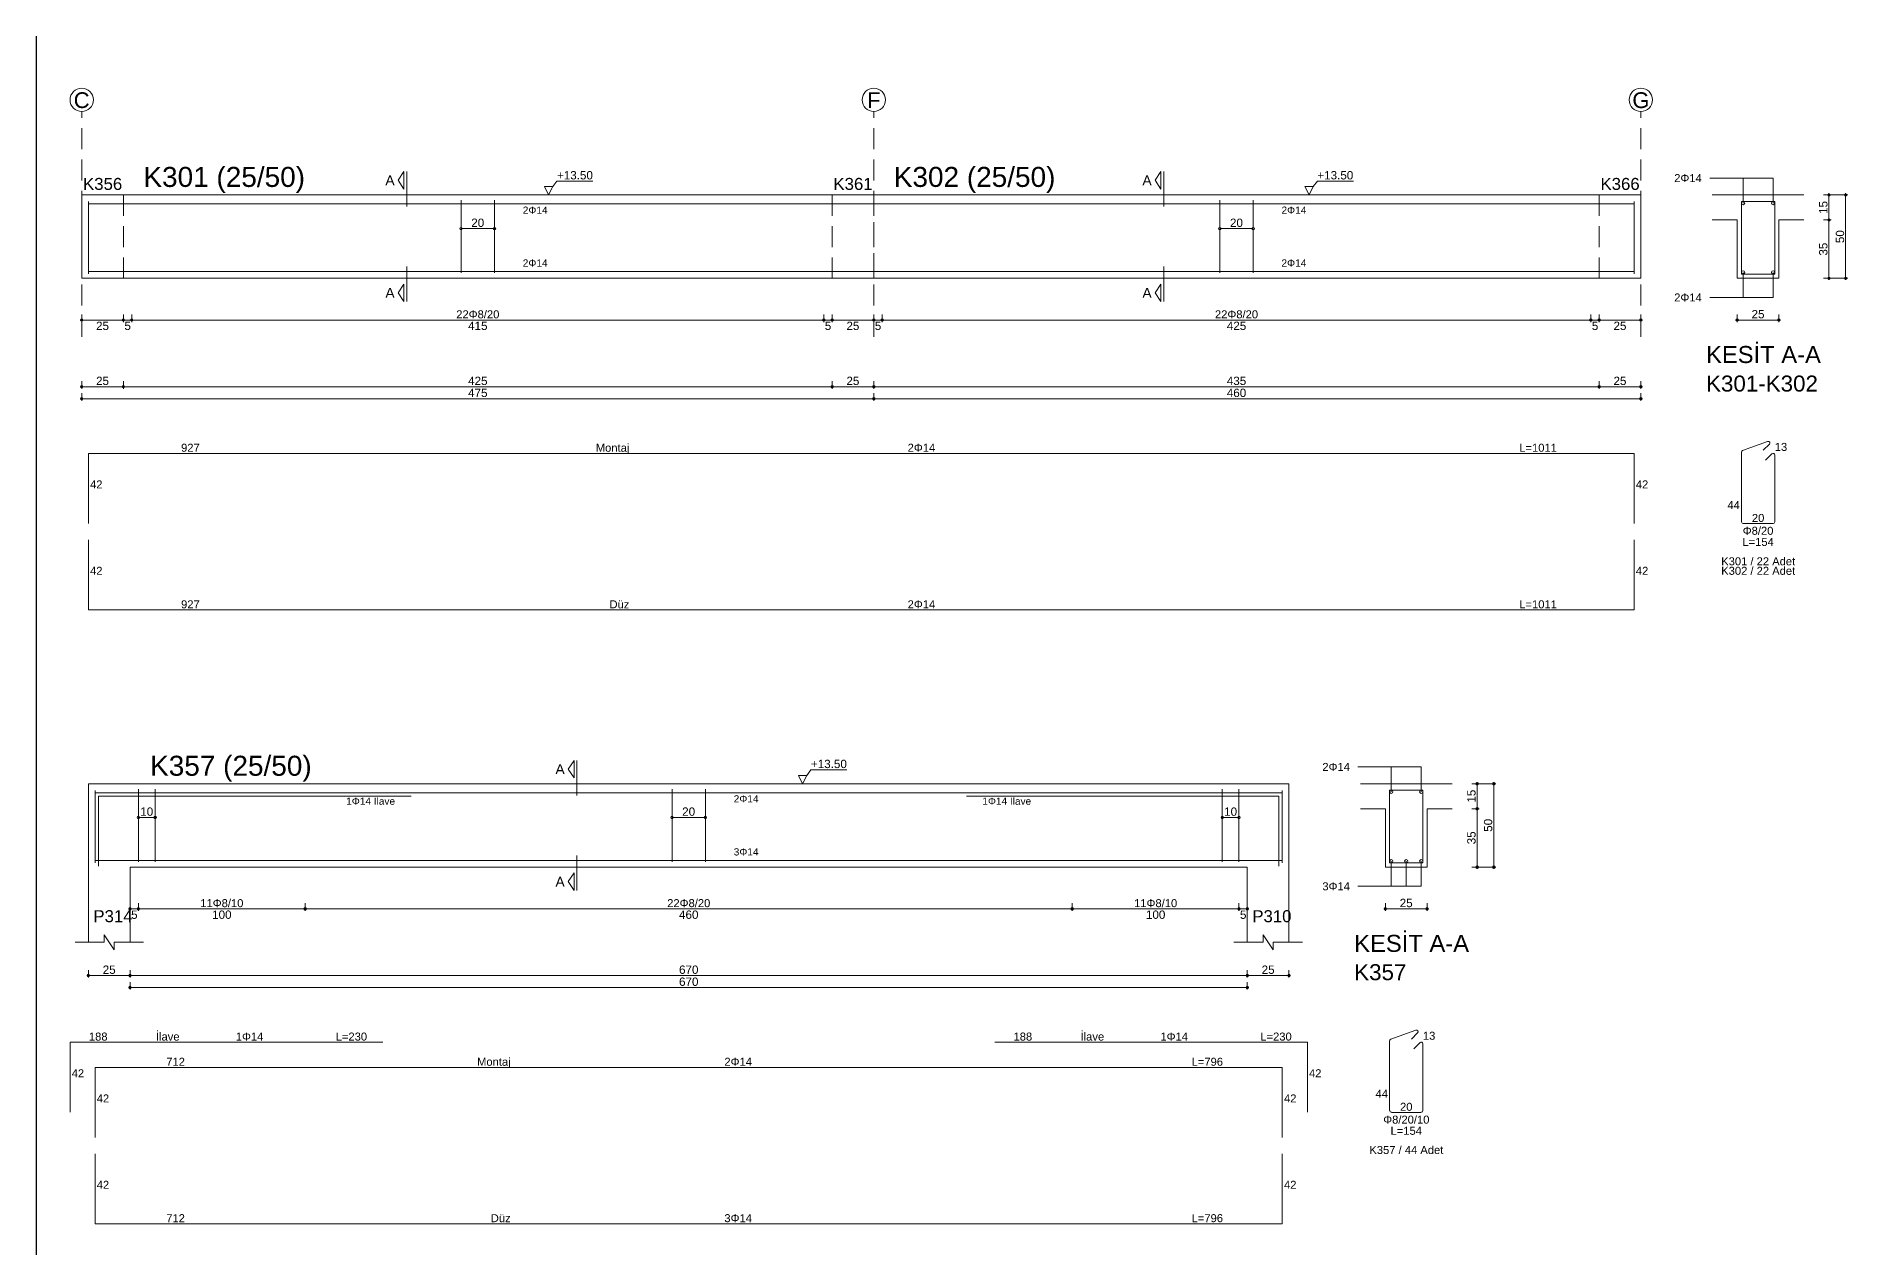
# Model space of a CAD drawing. Header units: millimetres. Extents: x 23801 to 80069, y 9628 to 14137.
# Drawn here: x 68203 to 69832, y 13048 to 14137 of the extents above; entities that cross this region are included whole.
import ezdxf

# ---------------------------------------------------------------- set-up
doc = ezdxf.new("R2010")
doc.units = ezdxf.units.MM
doc.linetypes.add('DASHDOT2', pattern=[12.7, 6.35, -3.175, 0, -3.175])
doc.linetypes.add('DASHED4', pattern=[18.75, 12.5, -6.25])
doc.layers.add('aks', color=251, linetype='DASHDOT2', lineweight=35)
for name, color, linetype in [('Donatı Topl. Uzun. Yazısı', 7, 'Continuous'), ('Donatı Uz. Yazısı', 7, 'Continuous'), ('Donatı Yazısı', 7, 'Continuous'), ('Donatı Çizgisi', 7, 'Continuous'), ('Kiriş', 7, 'Continuous'), ('Standart', 7, 'Continuous'), ('Ölçülendirme', 7, 'Continuous')]:
    doc.layers.add(name, color=color, linetype=linetype)
doc.styles.add('arial_1_18', font='arial.ttf', dxfattribs={"height": 0.2})

# ---------------------------------------------------------------- blocks, each defined once
blk = doc.blocks.new('IDE213Entity7527')
at = {"layer": 'aks', "color": 30, "linetype": 'DASHED4', "lineweight": 5}
for points in [[(21, 2001.7), (21, 2136.7)], [(496, 2001.7), (496, 2136.7)], [(956, 2001.7), (956, 2136.7)]]:
    blk.add_lwpolyline(points, dxfattribs=at)
at = {"layer": 'aks', "color": 1, "linetype": 'Continuous', "lineweight": 5}
for centre in [(21, 2143.7), (496, 2143.7), (956, 2143.7)]:
    blk.add_circle(centre, 7, dxfattribs=at)
at = {"layer": 'Donatı Çizgisi', "color": 5, "linetype": 'Continuous', "lineweight": 5}
for points in [[(25, 2039.3), (25, 2082.7)], [(25, 2081.3), (952, 2081.3)], [(248.5, 2039.9), (248.5, 2083.5)], [(268.5, 2039.9), (268.5, 2083.5)], [(703.5, 2039.9), (703.5, 2083.5)], [(723.5, 2039.9), (723.5, 2083.5)], [(952, 2039.3), (952, 2082.7)], [(1016.3, 2039.2), (1016.3, 2082.8)], [(1016.3, 2082.8), (1036.3, 2082.8)], [(1036.3, 2039.2), (1036.3, 2082.8)], [(25, 2040.7), (952, 2040.7)], [(1016.3, 2039.2), (1036.3, 2039.2)], [(1017, 1933.4), (1032, 1938.9)], [(1029.4, 1933.6), (1033.1, 1937.2)], [(25, 1889.7), (25, 1931.7)], [(25, 1931.7), (952, 1931.7)], [(952, 1889.7), (952, 1931.7)], [(1016.3, 1890.6), (1016.3, 1932.5)], [(1030.8, 1927.7), (1034.6, 1931.5)], [(1036.3, 1890.6), (1036.3, 1930.7)], [(25, 1837.9), (25, 1879.9)], [(952, 1837.9), (952, 1879.9)], [(1017.4, 1889.6), (1035.3, 1889.6)], [(25, 1837.9), (952, 1837.9)]]:
    blk.add_lwpolyline(points, dxfattribs=at)
for centre in [(1017.3, 2081.8), (1035.3, 2081.8), (1017.3, 2040.2), (1035.3, 2040.2)]:
    blk.add_circle(centre, 1, dxfattribs=at)
for centre, start, end in [((1032.4, 1937.9), 315, 110), ((1017.4, 1932.5), 110, 180), ((1035.3, 1930.7), 0, 135), ((1017.4, 1890.6), 180, 270), ((1035.3, 1890.6), 270, 0)]:
    blk.add_arc(centre, 1.02, start, end, dxfattribs=at)
at = {"layer": 'Kiriş', "color": 1, "linetype": 'DASHED4', "lineweight": 5}
for points in [[(21, 2036.7), (21, 2086.7)], [(46, 2036.7), (46, 2086.7)], [(471, 2036.7), (471, 2086.7)], [(496, 2036.7), (496, 2086.7)], [(931, 2036.7), (931, 2086.7)], [(956, 2036.7), (956, 2086.7)]]:
    blk.add_lwpolyline(points, dxfattribs=at)
at = {"layer": 'Kiriş', "color": 1, "linetype": 'Continuous', "lineweight": 5}
for points in [[(21, 2086.7), (956, 2086.7)], [(21, 2036.7), (21, 2086.7)], [(956, 2036.7), (956, 2086.7)], [(998.8, 2086.7), (1053.8, 2086.7)], [(998.8, 2071.7), (1013.8, 2071.7)], [(1013.8, 2036.7), (1013.8, 2071.7)], [(1038.8, 2071.7), (1053.8, 2071.7)], [(1038.8, 2036.7), (1038.8, 2071.7)], [(21, 2036.7), (956, 2036.7)], [(1013.8, 2036.7), (1038.8, 2036.7)]]:
    blk.add_lwpolyline(points, dxfattribs=at)
at = {"layer": 'Ölçülendirme', "color": 1, "linetype": 'Continuous', "lineweight": 5}
for points in [[(210.7, 2095.5), (214.2, 2100.7)], [(214.2, 2090.2), (214.2, 2100.7)], [(216, 2079.7), (216, 2100.7)], [(664.7, 2095.5), (668.2, 2100.7)], [(668.2, 2090.2), (668.2, 2100.7)], [(670, 2079.7), (670, 2100.7)], [(997.3, 2096.8), (1035.3, 2096.8)], [(1017.3, 2081.8), (1017.3, 2096.8)], [(1035.3, 2081.8), (1035.3, 2096.8)], [(214.2, 2090.2), (210.7, 2095.5)], [(301, 2086.7), (298.5, 2091.7)], [(298.5, 2091.7), (303.5, 2091.7)], [(303.5, 2091.7), (301, 2086.7)], [(301, 2086.7), (301, 2086.7)], [(303.5, 2091.7), (306, 2095)], [(306, 2095), (327.6, 2095)], [(668.2, 2090.2), (664.7, 2095.5)], [(757, 2086.7), (754.5, 2091.7)], [(754.5, 2091.7), (759.5, 2091.7)], [(759.5, 2091.7), (757, 2086.7)], [(757, 2086.7), (757, 2086.7)], [(759.5, 2091.7), (762, 2095)], [(762, 2095), (783.6, 2095)], [(1065.6, 2086.7), (1080.1, 2086.7)], [(1068.8, 2035.7), (1068.8, 2087.7)], [(1078.8, 2035.7), (1078.8, 2087.7)], [(248.5, 2066.5), (268.5, 2066.5)], [(703.5, 2066.5), (723.5, 2066.5)], [(1065.6, 2071.7), (1070.1, 2071.7)], [(216, 2022.7), (216, 2043.7)], [(670, 2022.7), (670, 2043.7)], [(210.7, 2028), (214.2, 2033.2)], [(214.2, 2022.7), (214.2, 2033.2)], [(664.7, 2028), (668.2, 2033.2)], [(668.2, 2022.7), (668.2, 2033.2)], [(1017.3, 2025.2), (1017.3, 2040.2)], [(1035.3, 2025.2), (1035.3, 2040.2)], [(1065.6, 2036.7), (1080.1, 2036.7)], [(214.2, 2022.7), (210.7, 2028)], [(668.2, 2022.7), (664.7, 2028)], [(997.3, 2025.2), (1035.3, 2025.2)], [(20, 2011.7), (957, 2011.7)], [(21, 2010.5), (21, 2015)], [(46, 2010.5), (46, 2015)], [(51, 2010.5), (51, 2015)], [(466, 2010.5), (466, 2015)], [(471, 2010.5), (471, 2015)], [(496, 2010.5), (496, 2015)], [(501, 2010.5), (501, 2015)], [(926, 2010.5), (926, 2015)], [(931, 2010.5), (931, 2015)], [(956, 2010.5), (956, 2015)], [(1012.8, 2011.7), (1039.8, 2011.7)], [(1013.8, 2010.5), (1013.8, 2015)], [(1038.8, 2010.5), (1038.8, 2015)], [(20, 1971.7), (957, 1971.7)], [(21, 1970.5), (21, 1975)], [(21, 1963.3), (21, 1967.8)], [(46, 1970.5), (46, 1975)], [(471, 1970.5), (471, 1975)], [(496, 1970.5), (496, 1975)], [(496, 1963.3), (496, 1967.8)], [(931, 1970.5), (931, 1975)], [(956, 1970.5), (956, 1975)], [(956, 1963.3), (956, 1967.8)], [(20, 1964.5), (957, 1964.5)]]:
    blk.add_lwpolyline(points, dxfattribs=at)
for centre in [(1068.8, 2086.7), (1078.8, 2086.7), (248.5, 2066.5), (268.5, 2066.5), (703.5, 2066.5), (723.5, 2066.5), (1068.8, 2071.7), (1068.8, 2036.7), (1078.8, 2036.7), (21, 2011.7), (46, 2011.7), (46, 2011.7), (51, 2011.7), (51, 2011.7), (466, 2011.7), (466, 2011.7), (471, 2011.7), (471, 2011.7), (496, 2011.7), (496, 2011.7), (501, 2011.7), (501, 2011.7), (926, 2011.7), (926, 2011.7), (931, 2011.7), (931, 2011.7), (956, 2011.7), (1013.8, 2011.7), (1038.8, 2011.7), (21, 1971.7), (46, 1971.7), (46, 1971.7), (471, 1971.7), (471, 1971.7), (496, 1971.7), (496, 1971.7), (931, 1971.7), (931, 1971.7), (956, 1971.7), (21, 1964.5), (496, 1964.5), (496, 1964.5), (956, 1964.5)]:
    blk.add_circle(centre, 0.75, dxfattribs=at)
at = {"layer": 'aks', "color": 1, "linetype": 'Continuous', "lineweight": 5, "style": 'arial_1_18'}
for s, p in [('C', (16.2, 2138.8)), ('F', (492, 2138.8)), ('G', (950.9, 2138.8))]:
    blk.add_text(s, height=9.45, dxfattribs=at).set_placement(p)
at = {"layer": 'Donatı Topl. Uzun. Yazısı', "color": 1, "linetype": 'Continuous', "lineweight": 5, "style": 'arial_1_18'}
for s, p in [('L=1011', (883.1, 1932.7)), ('L=154', (1016.9, 1876.2)), ('L=1011', (883.1, 1838.8))]:
    blk.add_text(s, height=4.8, dxfattribs=at).set_placement(p)
at = {"layer": 'Donatı Uz. Yazısı', "color": 1, "linetype": 'Continuous', "lineweight": 5, "style": 'arial_1_18'}
for s, p in [('927', (80.6, 1932.7)), ('13', (1036.3, 1933.2)), ('42', (26, 1910.7)), ('42', (953, 1910.7)), ('44', (1007.9, 1898.3)), ('20', (1022.6, 1890.6)), ('42', (26, 1858.9)), ('42', (953, 1858.9)), ('927', (80.6, 1838.8))]:
    blk.add_text(s, height=4.8, dxfattribs=at).set_placement(p)
at = {"layer": 'Donatı Yazısı', "color": 5, "linetype": 'Continuous', "lineweight": 5, "style": 'arial_1_18'}
for s, p in [('2Φ14', (976, 2094.4)), ('2Φ14', (976, 2022.8)), ('2Φ14', (516.3, 1932.7)), ('Φ8/20', (1017.1, 1882.9)), ('K301 / 22 Adet', (1004.2, 1864.6)), ('K302 / 22 Adet', (1004.2, 1858.9)), ('2Φ14', (516.3, 1838.8))]:
    blk.add_text(s, height=4.8, dxfattribs=at).set_placement(p)
for p in [(285.5, 2075.4), (740.5, 2075.4), (285.5, 2043.7), (740.5, 2043.7)]:
    blk.add_text('2Φ14', height=4.32, rotation=360, dxfattribs=at).set_placement(p)
at = {"layer": 'Donatı Yazısı', "color": 1, "linetype": 'Continuous', "lineweight": 5, "style": 'arial_1_18'}
for s, p in [('Montaj', (329.3, 1932.7)), ('Düz', (337.5, 1838.8))]:
    blk.add_text(s, height=4.8, dxfattribs=at).set_placement(p)
at = {"layer": 'Kiriş', "color": 1, "linetype": 'Continuous', "lineweight": 5, "style": 'arial_1_18'}
for s, height, p in [('K356', 7.2, (21.8, 2089.7)), ('K301 (25/50)', 12, (58, 2091.5)), ('K361', 7.2, (471.8, 2089.7)), ('K302 (25/50)', 12, (508, 2091.5)), ('K366', 7.2, (931.8, 2089.7)), ('KESİT A-A', 10.2, (995.1, 1985.9)), ('K301-K302', 9.6, (995.1, 1968.8))]:
    blk.add_text(s, height=height, dxfattribs=at).set_placement(p)
at = {"layer": 'Ölçülendirme', "color": 1, "linetype": 'Continuous', "lineweight": 5, "style": 'arial_1_18'}
for s, height, p in [('A', 5.95, (203.1, 2092.5)), ('+13.50', 5, (306, 2096)), ('A', 5.95, (657.1, 2092.5)), ('+13.50', 5, (762, 2096)), ('A', 5.95, (203.1, 2025)), ('A', 5.95, (657.1, 2025)), ('25', 5, (29.6, 2005.7)), ('5', 5, (46.6, 2005.7)), ('415', 5, (252.7, 2005.7)), ('5', 5, (466.6, 2005.7)), ('25', 5, (479.6, 2005.7)), ('5', 5, (496.6, 2005.7)), ('425', 5, (707.7, 2005.7)), ('5', 5, (926.6, 2005.7)), ('25', 5, (939.6, 2005.7)), ('25', 5, (1022.4, 2012.7)), ('25', 5, (29.6, 1972.7)), ('425', 5, (252.7, 1972.7)), ('25', 5, (479.6, 1972.7)), ('435', 5, (707.7, 1972.7)), ('25', 5, (939.6, 1972.7)), ('475', 5, (252.7, 1965.5)), ('460', 5, (707.7, 1965.5))]:
    blk.add_text(s, height=height, dxfattribs=at).set_placement(p)
for s, rotation, p in [('15', 90, (1067.9, 2075.3)), ('20', 360, (254.6, 2067.5)), ('20', 360, (709.6, 2067.5)), ('50', 90, (1077.9, 2057.8)), ('35', 90, (1067.9, 2050.3))]:
    blk.add_text(s, height=5, rotation=rotation, dxfattribs=at).set_placement(p)
at = {"layer": 'Ölçülendirme', "color": 5, "linetype": 'Continuous', "lineweight": 5, "style": 'arial_1_18'}
for p in [(245.6, 2012.7), (700.6, 2012.7)]:
    blk.add_text('22Φ8/20', height=4.8, dxfattribs=at).set_placement(p)
blk = doc.blocks.new('IDE213Entity7560')
at = {"layer": 'Donatı Çizgisi', "color": 5, "linetype": 'Continuous', "lineweight": 5}
for points in [[(29, 1686.2), (29, 1729.6)], [(29, 1728.2), (741, 1728.2)], [(55, 1686.8), (55, 1730.4)], [(65, 1686.8), (65, 1730.4)], [(375, 1686.8), (375, 1730.4)], [(395, 1686.8), (395, 1730.4)], [(705, 1686.8), (705, 1730.4)], [(715, 1686.8), (715, 1730.4)], [(741, 1686.2), (741, 1729.6)], [(805.3, 1686.1), (805.3, 1729.8)], [(805.3, 1729.8), (825.3, 1729.8)], [(825.3, 1686.1), (825.3, 1729.8)], [(31, 1684.2), (31, 1726.2)], [(31, 1726.2), (218.5, 1726.2)], [(551.5, 1726.2), (739, 1726.2)], [(739, 1684.2), (739, 1726.2)], [(29, 1687.6), (741, 1687.6)], [(805.3, 1686.1), (825.3, 1686.1)], [(14, 1536.6), (14, 1578.6)], [(14, 1578.6), (201.5, 1578.6)], [(568.5, 1578.6), (756, 1578.6)], [(756, 1536.6), (756, 1578.6)], [(805.3, 1537.6), (805.3, 1579.4)], [(806, 1580.4), (821, 1585.9)], [(818.4, 1580.5), (822.1, 1584.2)], [(819.8, 1574.6), (823.6, 1578.4)], [(825.3, 1537.6), (825.3, 1577.7)], [(29, 1521.5), (29, 1563.5)], [(29, 1563.5), (741, 1563.5)], [(741, 1521.5), (741, 1563.5)], [(806.4, 1536.5), (824.3, 1536.5)], [(29, 1469.7), (29, 1511.7)], [(741, 1469.7), (741, 1511.7)], [(29, 1469.7), (741, 1469.7)]]:
    blk.add_lwpolyline(points, dxfattribs=at)
for centre in [(806.3, 1728.8), (824.3, 1728.8), (806.3, 1687.1), (815.3, 1687.1), (824.3, 1687.1)]:
    blk.add_circle(centre, 1, dxfattribs=at)
for centre, start, end in [((806.4, 1579.4), 110, 180), ((821.4, 1584.9), 315, 110), ((824.3, 1577.7), 0, 135), ((806.4, 1537.6), 180, 270), ((824.3, 1537.6), 270, 0)]:
    blk.add_arc(centre, 1.02, start, end, dxfattribs=at)
at = {"layer": 'Kiriş', "color": 1, "linetype": 'Continuous', "lineweight": 5}
for points in [[(25, 1638.6), (25, 1733.6)], [(25, 1733.6), (745, 1733.6)], [(745, 1638.6), (745, 1733.6)], [(787.8, 1733.6), (842.8, 1733.6)], [(787.8, 1718.6), (802.8, 1718.6)], [(802.8, 1683.6), (802.8, 1718.6)], [(827.8, 1718.6), (842.8, 1718.6)], [(827.8, 1683.6), (827.8, 1718.6)], [(50, 1683.6), (720, 1683.6)], [(50, 1638.6), (50, 1683.6)], [(720, 1638.6), (720, 1683.6)], [(802.8, 1683.6), (827.8, 1683.6)], [(40.5, 1634.1), (34.5, 1643.1)], [(34.5, 1638.6), (34.5, 1643.1)], [(735.5, 1634.1), (729.5, 1643.1)], [(729.5, 1638.6), (729.5, 1643.1)], [(17, 1638.6), (34.5, 1638.6)], [(40.5, 1638.6), (58, 1638.6)], [(40.5, 1634.1), (40.5, 1638.6)], [(712, 1638.6), (729.5, 1638.6)], [(735.5, 1638.6), (753, 1638.6)], [(735.5, 1634.1), (735.5, 1638.6)]]:
    blk.add_lwpolyline(points, dxfattribs=at)
at = {"layer": 'Ölçülendirme', "color": 1, "linetype": 'Continuous', "lineweight": 5}
for points in [[(312.8, 1742.4), (316.3, 1747.6)], [(316.3, 1737.1), (312.8, 1742.4)], [(316.3, 1737.1), (316.3, 1747.6)], [(318, 1726.6), (318, 1747.6)], [(453.3, 1733.6), (450.8, 1738.6)], [(450.8, 1738.6), (455.8, 1738.6)], [(455.8, 1738.6), (453.3, 1733.6)], [(455.8, 1738.6), (458.3, 1742)], [(458.3, 1742), (479.8, 1742)], [(786.3, 1743.8), (824.3, 1743.8)], [(806.3, 1728.8), (806.3, 1743.8)], [(824.3, 1728.8), (824.3, 1743.8)], [(453.3, 1733.6), (453.3, 1733.6)], [(854.6, 1733.6), (869.1, 1733.6)], [(857.8, 1682.6), (857.8, 1734.6)], [(867.8, 1682.6), (867.8, 1734.6)], [(854.6, 1718.6), (859.1, 1718.6)], [(55, 1713.4), (65, 1713.4)], [(375, 1713.4), (395, 1713.4)], [(705, 1713.4), (715, 1713.4)], [(318, 1669.6), (318, 1690.6)], [(806.3, 1672.1), (806.3, 1687.1)], [(815.3, 1672.1), (815.3, 1687.1)], [(824.3, 1672.1), (824.3, 1687.1)], [(312.8, 1674.9), (316.3, 1680.1)], [(316.3, 1669.6), (312.8, 1674.9)], [(316.3, 1669.6), (316.3, 1680.1)], [(854.6, 1683.6), (869.1, 1683.6)], [(786.3, 1672.1), (824.3, 1672.1)], [(49, 1658.6), (721, 1658.6)], [(50, 1657.4), (50, 1661.9)], [(55, 1657.4), (55, 1661.9)], [(155, 1657.4), (155, 1661.9)], [(615, 1657.4), (615, 1661.9)], [(715, 1657.4), (715, 1661.9)], [(720, 1657.4), (720, 1661.9)], [(801.8, 1658.6), (828.8, 1658.6)], [(802.8, 1657.4), (802.8, 1661.9)], [(827.8, 1657.4), (827.8, 1661.9)], [(25, 1617.4), (25, 1621.9)], [(50, 1617.4), (50, 1621.9)], [(720, 1617.4), (720, 1621.9)], [(745, 1617.4), (745, 1621.9)], [(24, 1618.6), (746, 1618.6)], [(49, 1611.4), (721, 1611.4)], [(50, 1610.2), (50, 1614.7)], [(720, 1610.2), (720, 1614.7)]]:
    blk.add_lwpolyline(points, dxfattribs=at)
for centre in [(857.8, 1733.6), (867.8, 1733.6), (857.8, 1718.6), (55, 1713.4), (65, 1713.4), (375, 1713.4), (395, 1713.4), (705, 1713.4), (715, 1713.4), (857.8, 1683.6), (867.8, 1683.6), (50, 1658.6), (55, 1658.6), (55, 1658.6), (155, 1658.6), (155, 1658.6), (615, 1658.6), (615, 1658.6), (715, 1658.6), (715, 1658.6), (720, 1658.6), (802.8, 1658.6), (827.8, 1658.6), (25, 1618.6), (50, 1618.6), (50, 1618.6), (720, 1618.6), (720, 1618.6), (745, 1618.6), (50, 1611.4), (720, 1611.4)]:
    blk.add_circle(centre, 0.75, dxfattribs=at)
at = {"layer": 'Donatı Topl. Uzun. Yazısı', "color": 1, "linetype": 'Continuous', "lineweight": 5, "style": 'arial_1_18'}
for s, p in [('L=230', (173.3, 1579.6)), ('L=230', (727.8, 1579.6)), ('L=796', (686.6, 1564.5)), ('L=154', (805.9, 1523.1)), ('L=796', (686.6, 1470.7))]:
    blk.add_text(s, height=4.8, dxfattribs=at).set_placement(p)
at = {"layer": 'Donatı Uz. Yazısı', "color": 1, "linetype": 'Continuous', "lineweight": 5, "style": 'arial_1_18'}
for s, p in [('188', (25.3, 1579.6)), ('188', (579.8, 1579.6)), ('13', (825.3, 1580.1)), ('712', (71.7, 1564.5)), ('42', (15, 1557.6)), ('42', (757, 1557.6)), ('42', (30, 1542.5)), ('42', (742, 1542.5)), ('44', (796.9, 1545.3)), ('20', (811.6, 1537.5)), ('42', (30, 1490.7)), ('42', (742, 1490.7)), ('712', (71.7, 1470.7))]:
    blk.add_text(s, height=4.8, dxfattribs=at).set_placement(p)
at = {"layer": 'Donatı Yazısı', "color": 5, "linetype": 'Continuous', "lineweight": 5, "style": 'arial_1_18'}
for s, height, p in [('2Φ14', 4.8, (765, 1741.3)), ('1Φ14 İlave', 4.32, (179.6, 1721)), ('1Φ14 İlave', 4.32, (561.1, 1721)), ('3Φ14', 4.8, (765, 1669.7)), ('1Φ14', 4.8, (113.4, 1579.6)), ('1Φ14', 4.8, (667.9, 1579.6)), ('2Φ14', 4.8, (406.4, 1564.5)), ('Φ8/20/10', 4.8, (801.5, 1529.8)), ('K357 / 44 Adet', 4.8, (793.2, 1511.6)), ('3Φ14', 4.8, (406.4, 1470.7))]:
    blk.add_text(s, height=height, dxfattribs=at).set_placement(p)
for s, p in [('2Φ14', (412, 1722.4)), ('3Φ14', (412, 1690.6))]:
    blk.add_text(s, height=4.32, rotation=360, dxfattribs=at).set_placement(p)
at = {"layer": 'Donatı Yazısı', "color": 1, "linetype": 'Continuous', "lineweight": 5, "style": 'arial_1_18'}
for s, p in [('İlave', (65.5, 1579.6)), ('İlave', (620, 1579.6)), ('Montaj', (258.1, 1564.5)), ('Düz', (266.3, 1470.7))]:
    blk.add_text(s, height=4.8, dxfattribs=at).set_placement(p)
at = {"layer": 'Kiriş', "color": 1, "linetype": 'Continuous', "lineweight": 5, "style": 'arial_1_18'}
for s, height, p in [('K357 (25/50)', 12, (62, 1738.4)), ('P314', 7.2, (28, 1650.6)), ('P310', 7.2, (723, 1650.6)), ('KESİT A-A', 10.2, (784.1, 1632.8)), ('K357', 9.6, (784.1, 1615.8))]:
    blk.add_text(s, height=height, dxfattribs=at).set_placement(p)
at = {"layer": 'Ölçülendirme', "color": 1, "linetype": 'Continuous', "lineweight": 5, "style": 'arial_1_18'}
for s, height, p in [('A', 5.95, (305.1, 1739.4)), ('+13.50', 5, (458.3, 1743)), ('A', 5.95, (305.1, 1671.9)), ('25', 5, (811.4, 1659.6)), ('5', 5, (50.6, 1652.6)), ('100', 5, (99.2, 1652.6)), ('460', 5, (379.2, 1652.6)), ('100', 5, (659.2, 1652.6)), ('5', 5, (715.6, 1652.6)), ('25', 5, (33.6, 1619.6)), ('670', 5, (379.2, 1619.6)), ('25', 5, (728.6, 1619.6)), ('670', 5, (379.2, 1612.4))]:
    blk.add_text(s, height=height, dxfattribs=at).set_placement(p)
for s, rotation, p in [('15', 90, (856.9, 1722.3)), ('10', 360, (56.1, 1714.4)), ('20', 360, (381.1, 1714.4)), ('10', 360, (706.1, 1714.4)), ('50', 90, (866.9, 1704.8)), ('35', 90, (856.9, 1697.3))]:
    blk.add_text(s, height=5, rotation=rotation, dxfattribs=at).set_placement(p)
at = {"layer": 'Ölçülendirme', "color": 5, "linetype": 'Continuous', "lineweight": 5, "style": 'arial_1_18'}
for s, p in [('11Φ8/10', (92.1, 1659.6)), ('22Φ8/20', (372.1, 1659.6)), ('11Φ8/10', (652.1, 1659.6))]:
    blk.add_text(s, height=4.8, dxfattribs=at).set_placement(p)

msp = doc.modelspace()

# ---------------------------------------------------------------- linework, layer by layer
msp.add_line((68202.9, 14137.3), (68202.9, 9637.3))

# ---------------------------------------------------------------- block references
at = {"layer": 'Standart', "xscale": 1.5, "yscale": 1.5, "zscale": 1.5}
for name in ['IDE213Entity7527', 'IDE213Entity7560']:
    msp.add_blockref(name, (68212.3, 10864.5), dxfattribs=at)

doc.saveas('drawing.dxf')
